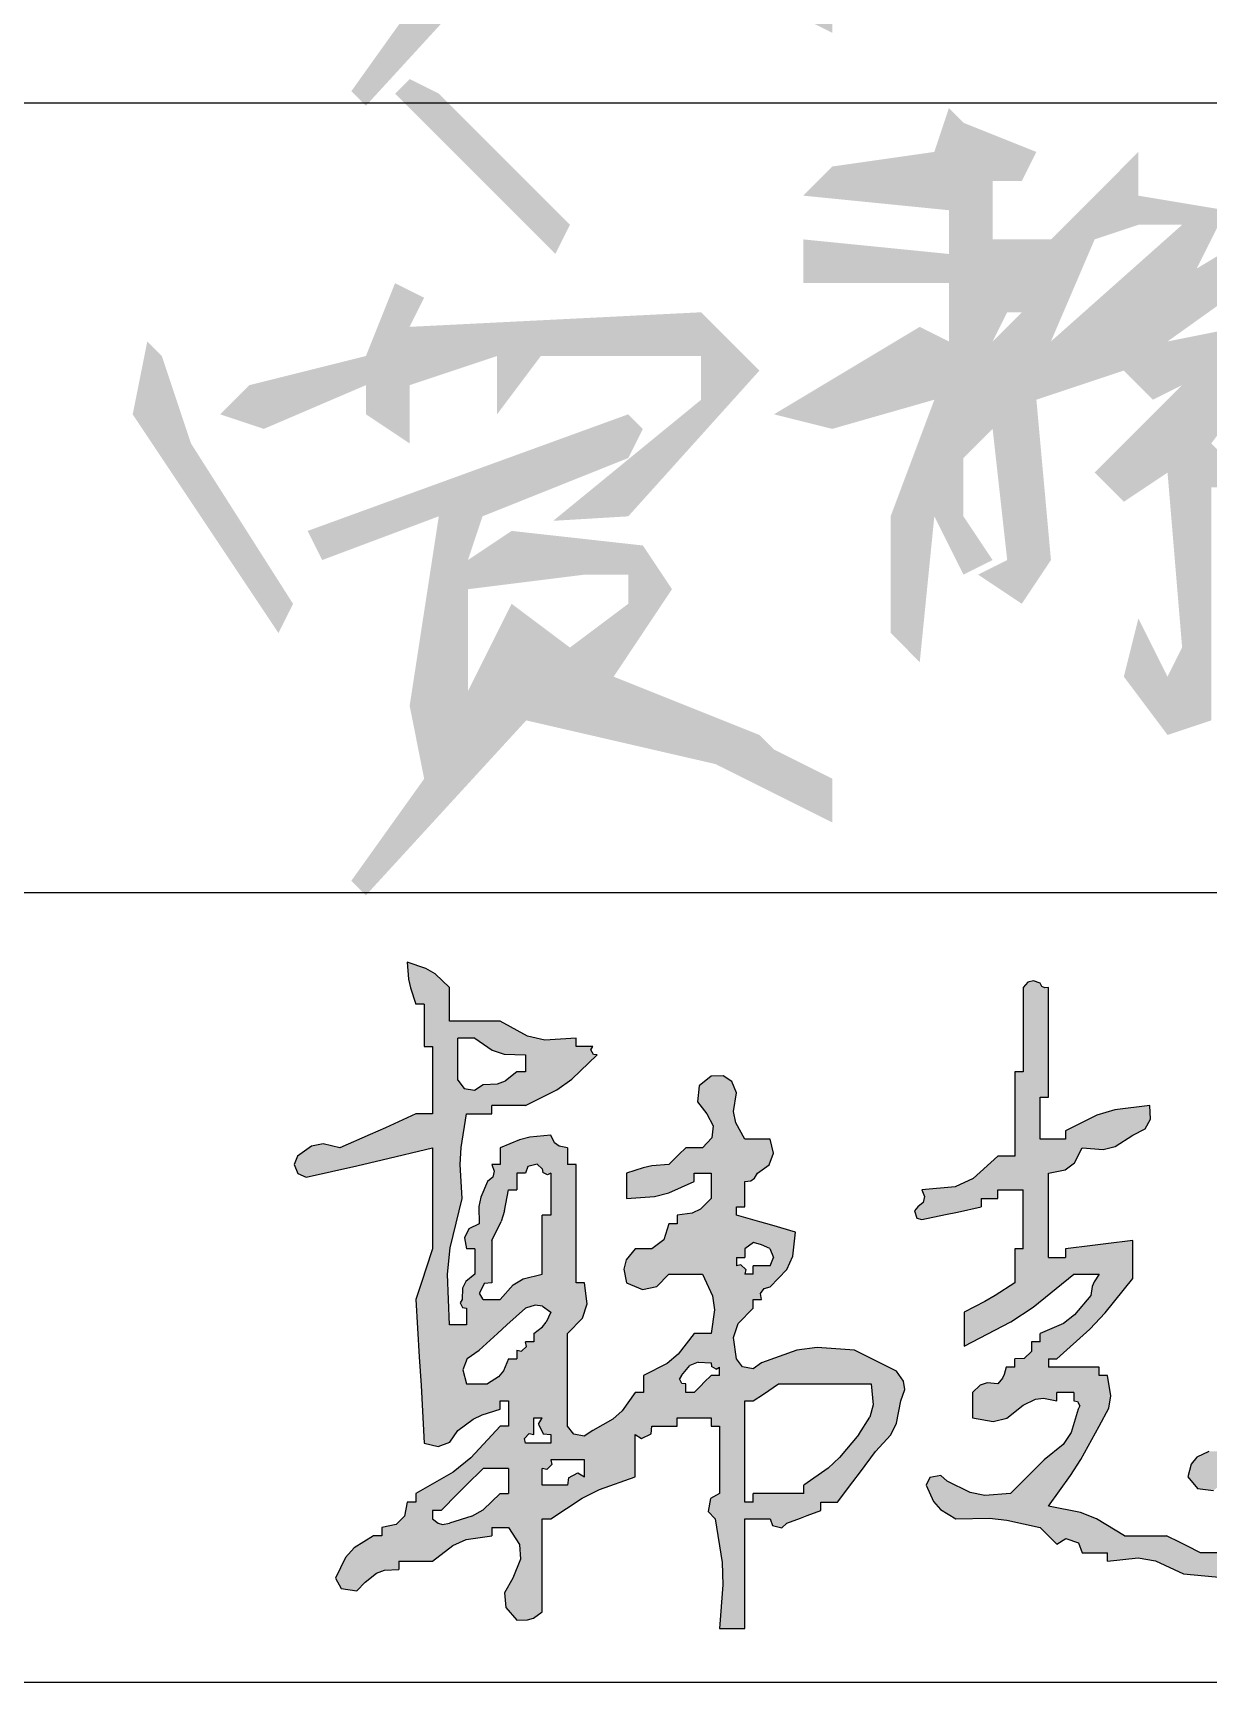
# Model space of a CAD drawing. Extents: x 4682119 to 9193858, y -786075 to -318274.
# Drawn here: x 4703808 to 4704775, y -345930 to -344573 of the extents above; entities that cross this region are included whole.
import ezdxf

# ---------------------------------------------------------------- set-up
doc = ezdxf.new("R2010")
doc.units = 0
doc.header["$LTSCALE"] = 1000
doc.header["$MEASUREMENT"] = 0
doc.layers.get('0').update_dxf_attribs({"linetype": 'CONTINUOUS'})

# ---------------------------------------------------------------- blocks, each defined once
blk = doc.blocks.new('韩超')
h = blk.add_hatch(color=256)
h.dxf.hatch_style = 1
h.paths.add_polyline_path([(0.787849, 0.514197), (0.777955, 0.527898), (0.77346, 0.562754), (0.78123, 0.586063), (0.805739, 0.61125), (0.805739, 0.625142), (0.819631, 0.625142), (0.818004, 0.635027), (0.823773, 0.643681), (0.833523, 0.64598), (0.860867, 0.674873), (0.870953, 0.696725), (0.875199, 0.736279), (0.836353, 0.74757), (0.816903, 0.753127), (0.777955, 0.764063), (0.777955, 0.777955), (0.791847, 0.777955), (0.791847, 0.819631), (0.801775, 0.820971), (0.80763, 0.824875), (0.812685, 0.833523), (0.832189, 0.847055), (0.839321, 0.866071), (0.833523, 0.889091), (0.791847, 0.889091), (0.776856, 0.916298), (0.7735, 0.934755), (0.777955, 0.965498), (0.770329, 0.984025), (0.756314, 0.993368), (0.736279, 0.993282), (0.716867, 0.977277), (0.713907, 0.950644), (0.729333, 0.930768), (0.740061, 0.911103), (0.737625, 0.891618), (0.722387, 0.875199), (0.694603, 0.875199), (0.683489, 0.864086), (0.677932, 0.858529), (0.666819, 0.847415), (0.638572, 0.845181), (0.624291, 0.842325), (0.597358, 0.833523), (0.597358, 0.791847), (0.643081, 0.794876), (0.666726, 0.800787), (0.708495, 0.819631), (0.708495, 0.833523), (0.736279, 0.833523), (0.736279, 0.791847), (0.718733, 0.774249), (0.705317, 0.767541), (0.680711, 0.764063), (0.680711, 0.750171), (0.666819, 0.750171), (0.658732, 0.72359), (0.639033, 0.708815), (0.61125, 0.708495), (0.596777, 0.690733), (0.592946, 0.675409), (0.597358, 0.652926), (0.623512, 0.642026), (0.64687, 0.646697), (0.666819, 0.666819), (0.722387, 0.666819), (0.738834, 0.631134), (0.742077, 0.608437), (0.736279, 0.569574), (0.708495, 0.569574), (0.682162, 0.535076), (0.663824, 0.519794), (0.625142, 0.500114), (0.625142, 0.47233), (0.61125, 0.47233), (0.589715, 0.441777), (0.574435, 0.428025), (0.54179, 0.409816), (0.527664, 0.400538), (0.510468, 0.403404), (0.500114, 0.416762), (0.500114, 0.569574), (0.524623, 0.594762), (0.532393, 0.618071), (0.527898, 0.652926), (0.514006, 0.652926), (0.514006, 0.847415), (0.500114, 0.847415), (0.500114, 0.875199), (0.486416, 0.877514), (0.478388, 0.883536), (0.47233, 0.896037), (0.438162, 0.892345), (0.420863, 0.888021), (0.388977, 0.875199), (0.388977, 0.847415), (0.375085, 0.847415), (0.379444, 0.836821), (0.376971, 0.826928), (0.368139, 0.819631), (0.356965, 0.793593), (0.353947, 0.778504), (0.354247, 0.750171), (0.337644, 0.741703), (0.330222, 0.726858), (0.333409, 0.708495), (0.347301, 0.708495), (0.347301, 0.666819), (0.332737, 0.655189), (0.327028, 0.643772), (0.326463, 0.625142), (0.32344, 0.619715), (0.327253, 0.612088), (0.333409, 0.61125), (0.333409, 0.583466), (0.305625, 0.583466), (0.302565, 0.667178), (0.306887, 0.710398), (0.326463, 0.791847), (0.3234, 0.8474), (0.32482, 0.875797), (0.333409, 0.930768), (0.375085, 0.930768), (0.375085, 0.94466), (0.430654, 0.94466), (0.482374, 0.970498), (0.50707, 0.987931), (0.548736, 1.028012), (0.542559, 1.028676), (0.538615, 1.036564), (0.54179, 1.041904), (0.514006, 1.041904), (0.514006, 1.055796), (0.462884, 1.052445), (0.433869, 1.058893), (0.388977, 1.08358), (0.305625, 1.08358), (0.305625, 1.139148), (0.281985, 1.161307), (0.266841, 1.170393), (0.236165, 1.180825), (0.238399, 1.152578), (0.241255, 1.138297), (0.250057, 1.111364), (0.263949, 1.111364), (0.263949, 1.041904), (0.277841, 1.041904), (0.277841, 0.930768), (0.250057, 0.930768), (0.200194, 0.90821), (0.175186, 0.897095), (0.125028, 0.875199), (0.097454, 0.881715), (0.078516, 0.877928), (0.055568, 0.861307), (0.050109, 0.847376), (0.0559, 0.8329), (0.06946, 0.826577), (0.152955, 0.845407), (0.194635, 0.855133), (0.277841, 0.875199), (0.277841, 0.708495), (0.266727, 0.675154), (0.261171, 0.658483), (0.250057, 0.625142), (0.255939, 0.530696), (0.258718, 0.483462), (0.263949, 0.388977), (0.286969, 0.38318), (0.305985, 0.390311), (0.319517, 0.409816), (0.344599, 0.428141), (0.359268, 0.435475), (0.388977, 0.444546), (0.388977, 0.458438), (0.40287, 0.458438), (0.40287, 0.416762), (0.388977, 0.416762), (0.340729, 0.364454), (0.31168, 0.341215), (0.250057, 0.305625), (0.250057, 0.291733), (0.236165, 0.291733), (0.231424, 0.268639), (0.217583, 0.254798), (0.194489, 0.250057), (0.194489, 0.236165), (0.180597, 0.236165), (0.148793, 0.216524), (0.134276, 0.200394), (0.118082, 0.166705), (0.127514, 0.14947), (0.152825, 0.145854), (0.166705, 0.159759), (0.185336, 0.17447), (0.198563, 0.17943), (0.222273, 0.180597), (0.222273, 0.194489), (0.277841, 0.194489), (0.311245, 0.220472), (0.333233, 0.229896), (0.375085, 0.236165), (0.375085, 0.250057), (0.40287, 0.250057), (0.420685, 0.221738), (0.422698, 0.197582), (0.409816, 0.166705), (0.396068, 0.142401), (0.398473, 0.118345), (0.416762, 0.097244), (0.43433, 0.097627), (0.444154, 0.100901), (0.458438, 0.111136), (0.458438, 0.263949), (0.47233, 0.263949), (0.524193, 0.298154), (0.552768, 0.312442), (0.61125, 0.333409), (0.61125, 0.40287), (0.621931, 0.39652), (0.637706, 0.404407), (0.639034, 0.416762), (0.680711, 0.416762), (0.680711, 0.430654), (0.736279, 0.430654), (0.736279, 0.416762), (0.750171, 0.416762), (0.750171, 0.305625), (0.735269, 0.297653), (0.731714, 0.276323), (0.743225, 0.263949), (0.754517, 0.192544), (0.755945, 0.155413), (0.750171, 0.083352), (0.791847, 0.083352), (0.791847, 0.263949), (0.833523, 0.263949), (0.837499, 0.253205), (0.852744, 0.249394), (0.861307, 0.257003), (0.883535, 0.265338), (0.894648, 0.269506), (0.916876, 0.277841), (0.916876, 0.291733), (0.94466, 0.291733), (0.969894, 0.324902), (0.982398, 0.341574), (1.007174, 0.375085), (1.032146, 0.402761), (1.041693, 0.421855), (1.04885, 0.458438), (1.055218, 0.477023), (1.053221, 0.491001), (1.041904, 0.50706), (0.972444, 0.54179), (0.910919, 0.546316), (0.877697, 0.541786), (0.819631, 0.520952), (0.805828, 0.5112)])
h.paths.add_polyline_path([(0.791847, 0.458438), (0.805739, 0.458438), (0.82241, 0.469551), (0.847415, 0.486222), (1.000228, 0.486222), (1.003038, 0.45197), (0.997988, 0.431769), (0.97939, 0.40287), (0.948039, 0.36501), (0.929334, 0.347744), (0.889091, 0.319517), (0.889091, 0.305625), (0.805739, 0.305625), (0.805739, 0.291733), (0.791847, 0.291733)], flags=16)
h.paths.add_polyline_path([(0.750171, 0.500114), (0.736279, 0.500114), (0.725165, 0.489), (0.719608, 0.483443), (0.708495, 0.47233), (0.694603, 0.47233), (0.694603, 0.486222), (0.688447, 0.48706), (0.684633, 0.494686), (0.687657, 0.500114), (0.701182, 0.516386), (0.715167, 0.52238), (0.736279, 0.520952), (0.736943, 0.514775), (0.744831, 0.510831), (0.750171, 0.514006)], flags=16)
h.paths.add_polyline_path([(0.791847, 0.666819), (0.793521, 0.674497), (0.785633, 0.682384), (0.777955, 0.680711), (0.777955, 0.694603), (0.791847, 0.694603), (0.792194, 0.70849), (0.806202, 0.718996), (0.819631, 0.715441), (0.833192, 0.709118), (0.838982, 0.694641), (0.833523, 0.680711), (0.805739, 0.680711), (0.805739, 0.666819)], flags=16)
h.paths.add_polyline_path([(0.527898, 0.361193), (0.527898, 0.333409), (0.517217, 0.339759), (0.501443, 0.331871), (0.500114, 0.319517), (0.458438, 0.319517), (0.458438, 0.347301), (0.466116, 0.345628), (0.474003, 0.353515), (0.47233, 0.361193)], flags=16)
h.paths.add_polyline_path([(0.47233, 0.40287), (0.47233, 0.388977), (0.430654, 0.388977), (0.42898, 0.396656), (0.436867, 0.404543), (0.444546, 0.40287), (0.444546, 0.430654), (0.458438, 0.430654), (0.452088, 0.419973), (0.459976, 0.404198)], flags=16)
h.paths.add_polyline_path([(0.47233, 0.604304), (0.464836, 0.588169), (0.458643, 0.580427), (0.444546, 0.569574), (0.444546, 0.555682), (0.430654, 0.555682), (0.432327, 0.548004), (0.42444, 0.540117), (0.416762, 0.54179), (0.416762, 0.527898), (0.40287, 0.527898), (0.39467, 0.507807), (0.386422, 0.49791), (0.368139, 0.486222), (0.333409, 0.486222), (0.327612, 0.509242), (0.334743, 0.528258), (0.354247, 0.54179), (0.384775, 0.569612), (0.400056, 0.583504), (0.430654, 0.61125), (0.446814, 0.616197), (0.458647, 0.614224)], flags=16)
h.paths.add_polyline_path([(0.458438, 0.666819), (0.426908, 0.659351), (0.410404, 0.649448), (0.388977, 0.625142), (0.361193, 0.625142), (0.354844, 0.635823), (0.362731, 0.651598), (0.375085, 0.652926), (0.375085, 0.722387), (0.390598, 0.753922), (0.396359, 0.771203), (0.40287, 0.805739), (0.416762, 0.805739), (0.416762, 0.833523), (0.430654, 0.833523), (0.434629, 0.844267), (0.449874, 0.848078), (0.458438, 0.840469), (0.459102, 0.834292), (0.466989, 0.830348), (0.47233, 0.833523), (0.47233, 0.764063), (0.458438, 0.764063)], flags=16)
h.paths.add_polyline_path([(0.40287, 0.347301), (0.40287, 0.305625), (0.388977, 0.305625), (0.360889, 0.27915), (0.342496, 0.268422), (0.305625, 0.257003), (0.294367, 0.254885), (0.286778, 0.256782), (0.277841, 0.263949), (0.277841, 0.277841), (0.291733, 0.277841), (0.319459, 0.305683), (0.333352, 0.319575), (0.361193, 0.347301)], flags=16)
h.paths.add_polyline_path([(0.430654, 1.000228), (0.416762, 1.000228), (0.39813, 0.985517), (0.384903, 0.980557), (0.361193, 0.97939), (0.347067, 0.970112), (0.329871, 0.972978), (0.319517, 0.986336), (0.319517, 1.055796), (0.347301, 1.055796), (0.376072, 1.035613), (0.395527, 1.029128), (0.430654, 1.028012)], flags=16)
h = blk.add_hatch(color=256)
h.dxf.hatch_style = 1
h.paths.add_polyline_path([(1.542018, 0.208381), (1.519791, 0.219494), (1.508677, 0.225051), (1.48645, 0.236165), (1.416989, 0.236165), (1.371255, 0.264232), (1.344642, 0.274582), (1.291961, 0.284787), (1.328443, 0.335457), (1.345237, 0.362046), (1.375313, 0.416762), (1.391241, 0.446575), (1.394603, 0.466747), (1.389205, 0.500114), (1.375313, 0.500114), (1.375313, 0.514006), (1.291961, 0.514006), (1.291961, 0.527898), (1.305853, 0.527898), (1.359796, 0.576664), (1.385101, 0.603375), (1.430881, 0.659873), (1.430881, 0.722387), (1.386427, 0.71683), (1.3642, 0.714052), (1.319745, 0.708495), (1.319745, 0.694603), (1.291961, 0.694603), (1.291961, 0.833523), (1.31926, 0.838693), (1.334923, 0.85044), (1.347529, 0.875199), (1.381781, 0.872389), (1.401982, 0.877439), (1.430881, 0.896037), (1.450883, 0.906123), (1.460131, 0.922307), (1.458666, 0.94466), (1.401114, 0.937345), (1.371819, 0.928557), (1.319745, 0.902983), (1.319745, 0.889091), (1.278069, 0.889091), (1.278069, 0.958552), (1.291961, 0.958552), (1.291961, 1.139148), (1.285806, 1.138304), (1.281086, 1.140664), (1.278069, 1.146094), (1.267308, 1.150023), (1.257931, 1.147679), (1.250285, 1.139148), (1.250285, 1.000228), (1.236393, 1.000228), (1.236393, 0.861307), (1.208609, 0.861307), (1.168183, 0.824416), (1.138053, 0.811024), (1.08358, 0.805739), (1.087939, 0.795145), (1.085465, 0.785252), (1.076634, 0.777955), (1.071121, 0.771113), (1.075065, 0.759282), (1.08358, 0.757117), (1.122533, 0.76519), (1.141984, 0.769358), (1.180825, 0.777955), (1.180825, 0.791847), (1.208609, 0.791847), (1.208609, 0.805739), (1.250285, 0.805739), (1.250285, 0.708495), (1.236393, 0.708495), (1.236393, 0.652926), (1.203973, 0.631977), (1.187234, 0.622213), (1.15304, 0.604304), (1.15304, 0.548736), (1.229739, 0.588318), (1.266619, 0.612432), (1.333637, 0.666819), (1.375313, 0.666819), (1.366995, 0.654381), (1.363975, 0.646831), (1.361421, 0.632088), (1.335054, 0.599814), (1.316435, 0.58585), (1.278069, 0.569574), (1.278069, 0.555682), (1.264177, 0.555682), (1.26415, 0.539965), (1.25211, 0.527924), (1.236393, 0.527898), (1.236393, 0.514006), (1.222501, 0.514006), (1.219217, 0.502022), (1.216226, 0.496039), (1.208609, 0.486222), (1.191149, 0.488205), (1.17971, 0.484393), (1.166932, 0.47233), (1.166932, 0.430654), (1.200708, 0.424307), (1.223469, 0.429997), (1.250285, 0.451492), (1.27048, 0.461183), (1.283894, 0.46286), (1.305853, 0.458438), (1.305853, 0.47233), (1.333637, 0.47233), (1.333637, 0.458438), (1.339793, 0.4576), (1.343606, 0.449973), (1.340583, 0.444546), (1.32937, 0.406076), (1.316213, 0.38634), (1.285015, 0.361193), (1.229447, 0.305625), (1.187056, 0.302553), (1.163204, 0.307323), (1.125256, 0.326463), (1.114566, 0.33576), (1.096818, 0.332211), (1.090526, 0.319517), (1.102438, 0.292491), (1.113943, 0.279343), (1.139148, 0.263949), (1.194983, 0.265062), (1.223561, 0.262204), (1.278069, 0.250057), (1.289183, 0.238943), (1.294739, 0.233386), (1.305853, 0.222273), (1.320568, 0.231877), (1.341519, 0.224893), (1.347529, 0.208381), (1.389205, 0.208381), (1.389205, 0.194489), (1.439628, 0.1998), (1.468259, 0.195028), (1.514234, 0.173651), (1.635959, 0.161998), (1.69773, 0.160594), (1.819859, 0.166705), (1.833779, 0.185933), (1.852296, 0.192877), (1.875427, 0.187543), (1.930995, 0.198656), (1.958779, 0.204213), (2.014348, 0.215327), (2.025534, 0.209917), (2.039748, 0.217024), (2.042132, 0.229219), (2.049428, 0.23805), (2.059322, 0.240524), (2.069916, 0.236165), (2.069916, 0.250057), (2.083808, 0.250057), (2.098401, 0.26772), (2.118188, 0.272666), (2.139376, 0.263949), (2.133917, 0.27788), (2.139708, 0.292356), (2.153268, 0.298679), (2.133073, 0.308371), (2.119659, 0.310047), (2.0977, 0.305625), (2.086586, 0.294512), (2.08103, 0.288955), (2.069916, 0.277841), (2.042132, 0.277841), (2.042132, 0.263949), (1.946785, 0.245868), (1.899372, 0.234712), (1.805967, 0.208381)])
h = blk.add_hatch(color=256)
h.dxf.hatch_style = 1
h.paths.add_polyline_path([(1.831635, 0.573795), (1.812227, 0.549535), (1.792075, 0.500114), (1.762292, 0.496094), (1.744726, 0.484384), (1.729561, 0.458438), (1.700075, 0.463546), (1.684975, 0.469586), (1.6601, 0.486222), (1.637668, 0.49978), (1.627728, 0.515685), (1.62537, 0.54179), (1.603143, 0.54179), (1.592029, 0.54179), (1.569802, 0.54179), (1.586675, 0.509854), (1.593737, 0.492906), (1.604532, 0.458438), (1.621804, 0.436498), (1.61886, 0.407063), (1.597586, 0.388977), (1.597586, 0.375085), (1.55591, 0.375085), (1.536306, 0.36578), (1.526798, 0.35437), (1.52118, 0.333409), (1.537185, 0.313997), (1.563818, 0.311038), (1.583694, 0.326463), (1.614401, 0.331156), (1.630976, 0.339443), (1.653154, 0.361193), (1.667046, 0.361193), (1.708723, 0.361193), (1.720352, 0.375758), (1.731769, 0.381467), (1.750399, 0.382031), (1.77782, 0.376762), (1.791938, 0.37535), (1.819859, 0.375085), (1.821199, 0.385013), (1.825102, 0.390868), (1.833751, 0.395924), (1.815429, 0.411271), (1.805589, 0.418299), (1.785129, 0.430654), (1.829593, 0.491137), (1.853312, 0.520437), (1.903211, 0.57652), (1.923495, 0.606919), (1.927312, 0.631729), (1.917103, 0.666819), (1.904326, 0.678881), (1.892887, 0.682694), (1.875427, 0.680711), (1.875427, 0.650148), (1.875427, 0.634867), (1.875427, 0.604304)])
for p, q in [((0.266841, 1.170393), (0.236165, 1.180825)), ((0.236165, 1.180825), (0.238399, 1.152578)), ((0.281985, 1.161307), (0.266841, 1.170393)), ((0.238399, 1.152578), (0.241255, 1.138297)), ((0.305625, 1.139148), (0.281985, 1.161307)), ((1.257931, 1.147679), (1.250285, 1.139148)), ((1.267308, 1.150023), (1.257931, 1.147679)), ((1.278069, 1.146094), (1.267308, 1.150023)), ((1.281086, 1.140664), (1.278069, 1.146094)), ((1.285806, 1.138304), (1.281086, 1.140664)), ((0.241255, 1.138297), (0.250057, 1.111364)), ((0.305625, 1.08358), (0.305625, 1.139148)), ((1.250285, 1.139148), (1.250285, 1.000228)), ((1.291961, 1.139148), (1.285806, 1.138304)), ((1.291961, 0.958552), (1.291961, 1.139148)), ((0.263949, 1.111364), (0.250057, 1.111364)), ((0.263949, 1.111364), (0.263949, 1.041904)), ((0.388977, 1.08358), (0.305625, 1.08358)), ((0.433869, 1.058893), (0.388977, 1.08358)), ((0.263949, 1.041904), (0.277841, 1.041904)), ((0.277841, 1.041904), (0.277841, 0.930768)), ((0.319517, 0.986336), (0.319517, 1.055796)), ((0.347301, 1.055796), (0.319517, 1.055796)), ((0.347301, 1.055796), (0.376072, 1.035613)), ((0.376072, 1.035613), (0.395527, 1.029128)), ((0.462884, 1.052445), (0.433869, 1.058893)), ((0.514006, 1.055796), (0.462884, 1.052445)), ((0.514006, 1.041904), (0.514006, 1.055796)), ((0.54179, 1.041904), (0.514006, 1.041904)), ((0.538615, 1.036564), (0.54179, 1.041904)), ((0.542559, 1.028676), (0.538615, 1.036564)), ((0.395527, 1.029128), (0.430654, 1.028012)), ((0.430654, 1.028012), (0.430654, 1.000228)), ((0.50707, 0.987931), (0.548736, 1.028012)), ((0.548736, 1.028012), (0.542559, 1.028676)), ((0.319517, 0.986336), (0.329871, 0.972978)), ((0.347067, 0.970112), (0.361193, 0.97939)), ((0.361193, 0.97939), (0.384903, 0.980557)), ((0.384903, 0.980557), (0.39813, 0.985517)), ((0.416762, 1.000228), (0.39813, 0.985517)), ((0.430654, 1.000228), (0.416762, 1.000228)), ((0.482374, 0.970498), (0.50707, 0.987931)), ((0.736279, 0.993282), (0.716867, 0.977277)), ((0.756314, 0.993368), (0.736279, 0.993282)), ((0.770329, 0.984025), (0.756314, 0.993368)), ((0.777955, 0.965498), (0.770329, 0.984025)), ((1.236393, 1.000228), (1.236393, 0.861307)), ((1.250285, 1.000228), (1.236393, 1.000228)), ((0.329871, 0.972978), (0.347067, 0.970112)), ((0.430654, 0.94466), (0.482374, 0.970498)), ((0.716867, 0.977277), (0.713907, 0.950644)), ((0.713907, 0.950644), (0.729333, 0.930768)), ((0.7735, 0.934755), (0.777955, 0.965498)), ((1.278069, 0.958552), (1.291961, 0.958552)), ((1.278069, 0.889091), (1.278069, 0.958552)), ((0.250057, 0.930768), (0.200194, 0.90821)), ((0.277841, 0.930768), (0.250057, 0.930768)), ((0.32482, 0.875797), (0.333409, 0.930768)), ((0.333409, 0.930768), (0.375085, 0.930768)), ((0.375085, 0.930768), (0.375085, 0.94466)), ((0.430654, 0.94466), (0.375085, 0.94466)), ((0.729333, 0.930768), (0.740061, 0.911103)), ((0.776856, 0.916298), (0.7735, 0.934755)), ((1.371819, 0.928557), (1.319745, 0.902983)), ((1.401114, 0.937345), (1.371819, 0.928557)), ((1.458666, 0.94466), (1.401114, 0.937345)), ((1.460131, 0.922307), (1.458666, 0.94466)), ((0.175186, 0.897095), (0.125028, 0.875199)), ((0.200194, 0.90821), (0.175186, 0.897095)), ((0.47233, 0.896037), (0.438162, 0.892345)), ((0.478388, 0.883536), (0.47233, 0.896037)), ((0.740061, 0.911103), (0.737625, 0.891618)), ((0.791847, 0.889091), (0.776856, 0.916298)), ((1.319745, 0.902983), (1.319745, 0.889091)), ((1.401982, 0.877439), (1.430881, 0.896037)), ((1.430881, 0.896037), (1.450883, 0.906123)), ((1.450883, 0.906123), (1.460131, 0.922307)), ((0.078516, 0.877928), (0.055568, 0.861307)), ((0.097454, 0.881715), (0.078516, 0.877928)), ((0.125028, 0.875199), (0.097454, 0.881715)), ((0.194635, 0.855133), (0.277841, 0.875199)), ((0.277841, 0.875199), (0.277841, 0.708495)), ((0.3234, 0.8474), (0.32482, 0.875797)), ((0.420863, 0.888021), (0.388977, 0.875199)), ((0.388977, 0.875199), (0.388977, 0.847415)), ((0.438162, 0.892345), (0.420863, 0.888021)), ((0.486416, 0.877514), (0.478388, 0.883536)), ((0.500114, 0.875199), (0.486416, 0.877514)), ((0.500114, 0.875199), (0.500114, 0.847415)), ((0.694603, 0.875199), (0.683489, 0.864086)), ((0.722387, 0.875199), (0.694603, 0.875199)), ((0.737625, 0.891618), (0.722387, 0.875199)), ((0.833523, 0.889091), (0.791847, 0.889091)), ((0.839321, 0.866071), (0.833523, 0.889091)), ((1.319745, 0.889091), (1.278069, 0.889091)), ((1.334923, 0.85044), (1.347529, 0.875199)), ((1.347529, 0.875199), (1.381781, 0.872389)), ((1.381781, 0.872389), (1.401982, 0.877439)), ((0.055568, 0.861307), (0.050109, 0.847376)), ((0.050109, 0.847376), (0.0559, 0.8329)), ((0.06946, 0.826577), (0.152955, 0.845407)), ((0.152955, 0.845407), (0.194635, 0.855133)), ((0.326463, 0.791847), (0.3234, 0.8474)), ((0.388977, 0.847415), (0.375085, 0.847415)), ((0.375085, 0.847415), (0.379444, 0.836821)), ((0.434629, 0.844267), (0.430654, 0.833523)), ((0.449874, 0.848078), (0.434629, 0.844267)), ((0.458438, 0.840469), (0.449874, 0.848078)), ((0.514006, 0.847415), (0.500114, 0.847415)), ((0.514006, 0.652926), (0.514006, 0.847415)), ((0.624291, 0.842325), (0.597358, 0.833523)), ((0.638572, 0.845181), (0.624291, 0.842325)), ((0.666819, 0.847415), (0.638572, 0.845181)), ((0.677932, 0.858529), (0.666819, 0.847415)), ((0.683489, 0.864086), (0.677932, 0.858529)), ((0.812685, 0.833523), (0.832189, 0.847055)), ((0.832189, 0.847055), (0.839321, 0.866071)), ((1.208609, 0.861307), (1.168183, 0.824416)), ((1.236393, 0.861307), (1.208609, 0.861307)), ((1.31926, 0.838693), (1.334923, 0.85044)), ((0.0559, 0.8329), (0.06946, 0.826577)), ((0.368139, 0.819631), (0.356965, 0.793593)), ((0.376971, 0.826928), (0.368139, 0.819631)), ((0.379444, 0.836821), (0.376971, 0.826928)), ((0.416762, 0.833523), (0.416762, 0.805739)), ((0.430654, 0.833523), (0.416762, 0.833523)), ((0.458438, 0.840469), (0.459102, 0.834292)), ((0.466989, 0.830348), (0.459102, 0.834292)), ((0.47233, 0.833523), (0.466989, 0.830348)), ((0.47233, 0.833523), (0.47233, 0.764063)), ((0.597358, 0.833523), (0.597358, 0.791847)), ((0.666726, 0.800787), (0.708495, 0.819631)), ((0.708495, 0.833523), (0.736279, 0.833523)), ((0.708495, 0.819631), (0.708495, 0.833523)), ((0.736279, 0.833523), (0.736279, 0.791847)), ((0.791847, 0.819631), (0.801775, 0.820971)), ((0.791847, 0.777955), (0.791847, 0.819631)), ((0.801775, 0.820971), (0.80763, 0.824875)), ((0.80763, 0.824875), (0.812685, 0.833523)), ((1.168183, 0.824416), (1.138053, 0.811024)), ((1.291961, 0.833523), (1.31926, 0.838693)), ((1.291961, 0.694603), (1.291961, 0.833523)), ((0.306887, 0.710398), (0.326463, 0.791847)), ((0.356965, 0.793593), (0.353947, 0.778504)), ((0.396359, 0.771203), (0.40287, 0.805739)), ((0.40287, 0.805739), (0.416762, 0.805739)), ((0.597358, 0.791847), (0.643081, 0.794876)), ((0.643081, 0.794876), (0.666726, 0.800787)), ((0.736279, 0.791847), (0.718733, 0.774249)), ((1.138053, 0.811024), (1.08358, 0.805739)), ((1.08358, 0.805739), (1.087939, 0.795145)), ((1.087939, 0.795145), (1.085465, 0.785252)), ((1.180825, 0.791847), (1.208609, 0.791847)), ((1.180825, 0.791847), (1.180825, 0.777955)), ((1.208609, 0.791847), (1.208609, 0.805739)), ((1.208609, 0.805739), (1.250285, 0.805739)), ((1.250285, 0.708495), (1.250285, 0.805739)), ((0.353947, 0.778504), (0.354247, 0.750171)), ((0.396359, 0.771203), (0.390598, 0.753922)), ((0.47233, 0.764063), (0.458438, 0.764063)), ((0.458438, 0.666819), (0.458438, 0.764063)), ((0.705317, 0.767541), (0.680711, 0.764063)), ((0.680711, 0.764063), (0.680711, 0.750171)), ((0.718733, 0.774249), (0.705317, 0.767541)), ((0.777955, 0.777955), (0.791847, 0.777955)), ((0.777955, 0.764063), (0.777955, 0.777955)), ((0.816903, 0.753127), (0.777955, 0.764063)), ((1.076634, 0.777955), (1.071121, 0.771113)), ((1.071121, 0.771113), (1.075065, 0.759282)), ((1.085465, 0.785252), (1.076634, 0.777955)), ((1.08358, 0.757117), (1.122533, 0.76519)), ((1.122533, 0.76519), (1.141984, 0.769358)), ((1.141984, 0.769358), (1.180825, 0.777955)), ((0.337644, 0.741703), (0.330222, 0.726858)), ((0.354247, 0.750171), (0.337644, 0.741703)), ((0.375085, 0.722387), (0.390598, 0.753922)), ((0.666819, 0.750171), (0.658732, 0.72359)), ((0.680711, 0.750171), (0.666819, 0.750171)), ((0.836353, 0.74757), (0.816903, 0.753127)), ((0.875199, 0.736279), (0.836353, 0.74757)), ((0.870953, 0.696725), (0.875199, 0.736279)), ((1.075065, 0.759282), (1.08358, 0.757117)), ((0.277841, 0.708495), (0.266727, 0.675154)), ((0.302565, 0.667178), (0.306887, 0.710398)), ((0.330222, 0.726858), (0.333409, 0.708495)), ((0.347301, 0.708495), (0.333409, 0.708495)), ((0.347301, 0.708495), (0.347301, 0.666819)), ((0.375085, 0.722387), (0.375085, 0.652926)), ((0.61125, 0.708495), (0.596777, 0.690733)), ((0.639033, 0.708815), (0.61125, 0.708495)), ((0.658732, 0.72359), (0.639033, 0.708815)), ((0.792194, 0.70849), (0.791847, 0.694603)), ((0.806202, 0.718996), (0.792194, 0.70849)), ((0.819631, 0.715441), (0.806202, 0.718996)), ((0.833192, 0.709118), (0.819631, 0.715441)), ((0.833192, 0.709118), (0.838982, 0.694641)), ((1.236393, 0.708495), (1.236393, 0.652926)), ((1.250285, 0.708495), (1.236393, 0.708495)), ((1.3642, 0.714052), (1.319745, 0.708495)), ((1.319745, 0.708495), (1.319745, 0.694603)), ((1.386427, 0.71683), (1.3642, 0.714052)), ((1.430881, 0.722387), (1.386427, 0.71683)), ((1.430881, 0.659873), (1.430881, 0.722387)), ((0.596777, 0.690733), (0.592946, 0.675409)), ((0.777955, 0.694603), (0.777955, 0.680711)), ((0.777955, 0.694603), (0.791847, 0.694603)), ((0.785633, 0.682384), (0.777955, 0.680711)), ((0.785633, 0.682384), (0.793521, 0.674497)), ((0.833523, 0.680711), (0.805739, 0.680711)), ((0.805739, 0.666819), (0.805739, 0.680711)), ((0.833523, 0.680711), (0.838982, 0.694641)), ((0.860867, 0.674873), (0.870953, 0.696725)), ((1.291961, 0.694603), (1.319745, 0.694603)), ((0.261171, 0.658483), (0.250057, 0.625142)), ((0.266727, 0.675154), (0.261171, 0.658483)), ((0.305625, 0.583466), (0.302565, 0.667178)), ((0.332737, 0.655189), (0.327028, 0.643772)), ((0.347301, 0.666819), (0.332737, 0.655189)), ((0.375085, 0.652926), (0.362731, 0.651598)), ((0.410404, 0.649448), (0.426908, 0.659351)), ((0.426908, 0.659351), (0.458438, 0.666819)), ((0.527898, 0.652926), (0.514006, 0.652926)), ((0.532393, 0.618071), (0.527898, 0.652926)), ((0.592946, 0.675409), (0.597358, 0.652926)), ((0.597358, 0.652926), (0.623512, 0.642026)), ((0.64687, 0.646697), (0.666819, 0.666819)), ((0.666819, 0.666819), (0.722387, 0.666819)), ((0.722387, 0.666819), (0.738834, 0.631134)), ((0.793521, 0.674497), (0.791847, 0.666819)), ((0.805739, 0.666819), (0.791847, 0.666819)), ((0.833523, 0.64598), (0.860867, 0.674873)), ((1.236393, 0.652926), (1.203973, 0.631977)), ((1.266619, 0.612432), (1.333637, 0.666819)), ((1.333637, 0.666819), (1.375313, 0.666819)), ((1.366995, 0.654381), (1.363975, 0.646831)), ((1.375313, 0.666819), (1.366995, 0.654381)), ((1.385101, 0.603375), (1.430881, 0.659873)), ((0.250057, 0.625142), (0.255939, 0.530696)), ((0.326463, 0.625142), (0.32344, 0.619715)), ((0.327028, 0.643772), (0.326463, 0.625142)), ((0.362731, 0.651598), (0.354844, 0.635823)), ((0.361193, 0.625142), (0.354844, 0.635823)), ((0.361193, 0.625142), (0.388977, 0.625142)), ((0.410404, 0.649448), (0.388977, 0.625142)), ((0.623512, 0.642026), (0.64687, 0.646697)), ((0.738834, 0.631134), (0.742077, 0.608437)), ((0.805739, 0.61125), (0.805739, 0.625142)), ((0.805739, 0.625142), (0.819631, 0.625142)), ((0.818004, 0.635027), (0.823773, 0.643681)), ((0.819631, 0.625142), (0.818004, 0.635027)), ((0.823773, 0.643681), (0.833523, 0.64598)), ((1.203973, 0.631977), (1.187234, 0.622213)), ((1.361421, 0.632088), (1.335054, 0.599814)), ((1.363975, 0.646831), (1.361421, 0.632088)), ((0.32344, 0.619715), (0.327253, 0.612088)), ((0.327253, 0.612088), (0.333409, 0.61125)), ((0.333409, 0.61125), (0.333409, 0.583466)), ((0.430654, 0.61125), (0.400056, 0.583504)), ((0.446814, 0.616197), (0.430654, 0.61125)), ((0.458647, 0.614224), (0.446814, 0.616197)), ((0.458647, 0.614224), (0.47233, 0.604304)), ((0.47233, 0.604304), (0.464836, 0.588169)), ((0.524623, 0.594762), (0.532393, 0.618071)), ((0.742077, 0.608437), (0.736279, 0.569574)), ((0.78123, 0.586063), (0.805739, 0.61125)), ((1.187234, 0.622213), (1.15304, 0.604304)), ((1.15304, 0.604304), (1.15304, 0.548736)), ((1.229739, 0.588318), (1.266619, 0.612432)), ((1.335054, 0.599814), (1.316435, 0.58585)), ((1.359796, 0.576664), (1.385101, 0.603375)), ((0.333409, 0.583466), (0.305625, 0.583466)), ((0.384775, 0.569612), (0.400056, 0.583504)), ((0.444546, 0.569574), (0.458643, 0.580427)), ((0.458643, 0.580427), (0.464836, 0.588169)), ((0.500114, 0.569574), (0.524623, 0.594762)), ((0.77346, 0.562754), (0.78123, 0.586063)), ((1.15304, 0.548736), (1.229739, 0.588318)), ((1.316435, 0.58585), (1.278069, 0.569574)), ((1.305853, 0.527898), (1.359796, 0.576664)), ((0.384775, 0.569612), (0.354247, 0.54179)), ((0.432327, 0.548004), (0.42444, 0.540117)), ((0.432327, 0.548004), (0.430654, 0.555682)), ((0.444546, 0.555682), (0.430654, 0.555682)), ((0.444546, 0.569574), (0.444546, 0.555682)), ((0.500114, 0.416762), (0.500114, 0.569574)), ((0.708495, 0.569574), (0.682162, 0.535076)), ((0.736279, 0.569574), (0.708495, 0.569574)), ((0.777955, 0.527898), (0.77346, 0.562754)), ((0.910919, 0.546316), (0.877697, 0.541786)), ((0.972444, 0.54179), (0.910919, 0.546316)), ((1.264177, 0.555682), (1.26415, 0.539965)), ((1.278069, 0.555682), (1.264177, 0.555682)), ((1.278069, 0.555682), (1.278069, 0.569574)), ((0.255939, 0.530696), (0.258718, 0.483462)), ((0.334743, 0.528258), (0.327612, 0.509242)), ((0.334743, 0.528258), (0.354247, 0.54179)), ((0.40287, 0.527898), (0.39467, 0.507807)), ((0.40287, 0.527898), (0.416762, 0.527898)), ((0.416762, 0.54179), (0.416762, 0.527898)), ((0.416762, 0.54179), (0.42444, 0.540117)), ((0.663824, 0.519794), (0.625142, 0.500114)), ((0.682162, 0.535076), (0.663824, 0.519794)), ((0.687657, 0.500114), (0.701182, 0.516386)), ((0.715167, 0.52238), (0.701182, 0.516386)), ((0.715167, 0.52238), (0.736279, 0.520952)), ((0.736279, 0.520952), (0.736943, 0.514775)), ((0.787849, 0.514197), (0.777955, 0.527898)), ((0.819631, 0.520952), (0.805828, 0.5112)), ((0.877697, 0.541786), (0.819631, 0.520952)), ((1.041904, 0.50706), (0.972444, 0.54179)), ((1.25211, 0.527924), (1.236393, 0.527898)), ((1.236393, 0.514006), (1.236393, 0.527898)), ((1.26415, 0.539965), (1.25211, 0.527924)), ((1.291961, 0.527898), (1.291961, 0.514006)), ((1.291961, 0.527898), (1.305853, 0.527898)), ((0.327612, 0.509242), (0.333409, 0.486222)), ((0.386422, 0.49791), (0.368139, 0.486222)), ((0.39467, 0.507807), (0.386422, 0.49791)), ((0.625142, 0.500114), (0.625142, 0.47233)), ((0.687657, 0.500114), (0.684633, 0.494686)), ((0.688447, 0.48706), (0.684633, 0.494686)), ((0.725165, 0.489), (0.719608, 0.483443)), ((0.725165, 0.489), (0.736279, 0.500114)), ((0.750171, 0.500114), (0.736279, 0.500114)), ((0.744831, 0.510831), (0.736943, 0.514775)), ((0.744831, 0.510831), (0.750171, 0.514006)), ((0.750171, 0.500114), (0.750171, 0.514006)), ((0.805828, 0.5112), (0.787849, 0.514197)), ((1.053221, 0.491001), (1.041904, 0.50706)), ((1.055218, 0.477023), (1.053221, 0.491001)), ((1.216226, 0.496039), (1.208609, 0.486222)), ((1.219217, 0.502022), (1.216226, 0.496039)), ((1.222501, 0.514006), (1.219217, 0.502022)), ((1.236393, 0.514006), (1.222501, 0.514006)), ((1.375313, 0.514006), (1.291961, 0.514006)), ((1.375313, 0.500114), (1.375313, 0.514006)), ((1.389205, 0.500114), (1.375313, 0.500114)), ((1.394603, 0.466747), (1.389205, 0.500114)), ((0.258718, 0.483462), (0.263949, 0.388977)), ((0.333409, 0.486222), (0.368139, 0.486222)), ((0.61125, 0.47233), (0.589715, 0.441777)), ((0.625142, 0.47233), (0.61125, 0.47233)), ((0.694603, 0.486222), (0.688447, 0.48706)), ((0.694603, 0.47233), (0.694603, 0.486222)), ((0.708495, 0.47233), (0.694603, 0.47233)), ((0.719608, 0.483443), (0.708495, 0.47233)), ((0.805739, 0.458438), (0.82241, 0.469551)), ((0.82241, 0.469551), (0.847415, 0.486222)), ((0.847415, 0.486222), (1.000228, 0.486222)), ((1.000228, 0.486222), (1.003038, 0.45197)), ((1.04885, 0.458438), (1.055218, 0.477023)), ((1.17971, 0.484393), (1.166932, 0.47233)), ((1.166932, 0.47233), (1.166932, 0.430654)), ((1.191149, 0.488205), (1.17971, 0.484393)), ((1.208609, 0.486222), (1.191149, 0.488205)), ((1.27048, 0.461183), (1.283894, 0.46286)), ((1.283894, 0.46286), (1.305853, 0.458438)), ((1.333637, 0.47233), (1.305853, 0.47233)), ((1.305853, 0.458438), (1.305853, 0.47233)), ((1.333637, 0.47233), (1.333637, 0.458438)), ((1.391241, 0.446575), (1.394603, 0.466747)), ((0.344599, 0.428141), (0.359268, 0.435475)), ((0.359268, 0.435475), (0.388977, 0.444546)), ((0.388977, 0.458438), (0.40287, 0.458438)), ((0.388977, 0.444546), (0.388977, 0.458438)), ((0.40287, 0.458438), (0.40287, 0.416762)), ((0.589715, 0.441777), (0.574435, 0.428025)), ((0.791847, 0.458438), (0.805739, 0.458438)), ((0.791847, 0.291733), (0.791847, 0.458438)), ((1.003038, 0.45197), (0.997988, 0.431769)), ((1.041693, 0.421855), (1.04885, 0.458438)), ((1.223469, 0.429997), (1.250285, 0.451492)), ((1.250285, 0.451492), (1.27048, 0.461183)), ((1.340583, 0.444546), (1.32937, 0.406076)), ((1.333637, 0.458438), (1.339793, 0.4576)), ((1.339793, 0.4576), (1.343606, 0.449973)), ((1.343606, 0.449973), (1.340583, 0.444546)), ((1.375313, 0.416762), (1.391241, 0.446575)), ((0.305985, 0.390311), (0.319517, 0.409816)), ((0.319517, 0.409816), (0.344599, 0.428141)), ((0.388977, 0.416762), (0.340729, 0.364454)), ((0.40287, 0.416762), (0.388977, 0.416762)), ((0.444546, 0.430654), (0.458438, 0.430654)), ((0.444546, 0.40287), (0.444546, 0.430654)), ((0.452088, 0.419973), (0.458438, 0.430654)), ((0.452088, 0.419973), (0.459976, 0.404198)), ((0.510468, 0.403404), (0.500114, 0.416762)), ((0.54179, 0.409816), (0.527664, 0.400538)), ((0.574435, 0.428025), (0.54179, 0.409816)), ((0.637706, 0.404407), (0.639034, 0.416762)), ((0.639034, 0.416762), (0.680711, 0.416762)), ((0.680711, 0.430654), (0.736279, 0.430654)), ((0.680711, 0.416762), (0.680711, 0.430654)), ((0.736279, 0.430654), (0.736279, 0.416762)), ((0.736279, 0.416762), (0.750171, 0.416762)), ((0.750171, 0.416762), (0.750171, 0.305625)), ((0.97939, 0.40287), (0.997988, 0.431769)), ((1.032146, 0.402761), (1.041693, 0.421855)), ((1.166932, 0.430654), (1.200708, 0.424307)), ((1.200708, 0.424307), (1.223469, 0.429997)), ((1.345237, 0.362046), (1.375313, 0.416762)), ((0.263949, 0.388977), (0.286969, 0.38318)), ((0.286969, 0.38318), (0.305985, 0.390311)), ((0.42898, 0.396656), (0.436867, 0.404543)), ((0.430654, 0.388977), (0.42898, 0.396656)), ((0.47233, 0.388977), (0.430654, 0.388977)), ((0.436867, 0.404543), (0.444546, 0.40287)), ((0.459976, 0.404198), (0.47233, 0.40287)), ((0.47233, 0.40287), (0.47233, 0.388977)), ((0.527664, 0.400538), (0.510468, 0.403404)), ((0.61125, 0.333409), (0.61125, 0.40287)), ((0.61125, 0.40287), (0.621931, 0.39652)), ((0.621931, 0.39652), (0.637706, 0.404407)), ((0.97939, 0.40287), (0.948039, 0.36501)), ((1.007174, 0.375085), (1.032146, 0.402761)), ((1.316213, 0.38634), (1.285015, 0.361193)), ((1.32937, 0.406076), (1.316213, 0.38634)), ((0.340729, 0.364454), (0.31168, 0.341215)), ((0.466116, 0.345628), (0.474003, 0.353515)), ((0.47233, 0.361193), (0.474003, 0.353515)), ((0.527898, 0.361193), (0.47233, 0.361193)), ((0.527898, 0.333409), (0.527898, 0.361193)), ((0.929334, 0.347744), (0.948039, 0.36501)), ((0.982398, 0.341574), (1.007174, 0.375085)), ((1.285015, 0.361193), (1.229447, 0.305625)), ((1.328443, 0.335457), (1.345237, 0.362046)), ((1.526798, 0.35437), (1.52118, 0.333409)), ((1.536306, 0.36578), (1.526798, 0.35437)), ((1.55591, 0.375085), (1.536306, 0.36578)), ((0.31168, 0.341215), (0.250057, 0.305625)), ((0.333352, 0.319575), (0.361193, 0.347301)), ((0.40287, 0.347301), (0.361193, 0.347301)), ((0.40287, 0.347301), (0.40287, 0.305625)), ((0.466116, 0.345628), (0.458438, 0.347301)), ((0.458438, 0.319517), (0.458438, 0.347301)), ((0.501443, 0.331871), (0.500114, 0.319517)), ((0.501443, 0.331871), (0.517217, 0.339759)), ((0.517217, 0.339759), (0.527898, 0.333409)), ((0.552768, 0.312442), (0.61125, 0.333409)), ((0.929334, 0.347744), (0.889091, 0.319517)), ((0.969894, 0.324902), (0.982398, 0.341574)), ((1.096818, 0.332211), (1.090526, 0.319517)), ((1.114566, 0.33576), (1.096818, 0.332211)), ((1.125256, 0.326463), (1.114566, 0.33576)), ((1.163204, 0.307323), (1.125256, 0.326463)), ((1.291961, 0.284787), (1.328443, 0.335457)), ((1.52118, 0.333409), (1.537185, 0.313997)), ((0.250057, 0.305625), (0.250057, 0.291733)), ((0.291733, 0.277841), (0.319459, 0.305683)), ((0.319459, 0.305683), (0.333352, 0.319575)), ((0.388977, 0.305625), (0.360889, 0.27915)), ((0.388977, 0.305625), (0.40287, 0.305625)), ((0.500114, 0.319517), (0.458438, 0.319517)), ((0.524193, 0.298154), (0.552768, 0.312442)), ((0.750171, 0.305625), (0.735269, 0.297653)), ((0.805739, 0.291733), (0.805739, 0.305625)), ((0.889091, 0.305625), (0.805739, 0.305625)), ((0.889091, 0.305625), (0.889091, 0.319517)), ((0.94466, 0.291733), (0.969894, 0.324902)), ((1.090526, 0.319517), (1.102438, 0.292491)), ((1.187056, 0.302553), (1.163204, 0.307323)), ((1.229447, 0.305625), (1.187056, 0.302553)), ((1.537185, 0.313997), (1.563818, 0.311038)), ((0.236165, 0.291733), (0.231424, 0.268639)), ((0.250057, 0.291733), (0.236165, 0.291733)), ((0.291733, 0.277841), (0.277841, 0.277841)), ((0.277841, 0.277841), (0.277841, 0.263949)), ((0.342496, 0.268422), (0.360889, 0.27915)), ((0.47233, 0.263949), (0.524193, 0.298154)), ((0.735269, 0.297653), (0.731714, 0.276323)), ((0.731714, 0.276323), (0.743225, 0.263949)), ((0.805739, 0.291733), (0.791847, 0.291733)), ((0.894648, 0.269506), (0.916876, 0.277841)), ((0.916876, 0.277841), (0.916876, 0.291733)), ((0.916876, 0.291733), (0.94466, 0.291733)), ((1.102438, 0.292491), (1.113943, 0.279343)), ((1.113943, 0.279343), (1.139148, 0.263949)), ((1.344642, 0.274582), (1.291961, 0.284787)), ((1.371255, 0.264232), (1.344642, 0.274582)), ((0.217583, 0.254798), (0.194489, 0.250057)), ((0.194489, 0.250057), (0.194489, 0.236165)), ((0.231424, 0.268639), (0.217583, 0.254798)), ((0.277841, 0.263949), (0.286778, 0.256782)), ((0.286778, 0.256782), (0.294367, 0.254885)), ((0.294367, 0.254885), (0.305625, 0.257003)), ((0.342496, 0.268422), (0.305625, 0.257003)), ((0.375085, 0.250057), (0.40287, 0.250057)), ((0.375085, 0.250057), (0.375085, 0.236165)), ((0.40287, 0.250057), (0.420685, 0.221738)), ((0.458438, 0.263949), (0.47233, 0.263949)), ((0.458438, 0.111136), (0.458438, 0.263949)), ((0.743225, 0.263949), (0.754517, 0.192544)), ((0.791847, 0.083352), (0.791847, 0.263949)), ((0.791847, 0.263949), (0.833523, 0.263949)), ((0.833523, 0.263949), (0.837499, 0.253205)), ((0.837499, 0.253205), (0.852744, 0.249394)), ((0.852744, 0.249394), (0.861307, 0.257003)), ((0.861307, 0.257003), (0.883535, 0.265338)), ((0.883535, 0.265338), (0.894648, 0.269506)), ((1.139148, 0.263949), (1.194983, 0.265062)), ((1.194983, 0.265062), (1.223561, 0.262204)), ((1.223561, 0.262204), (1.278069, 0.250057)), ((1.278069, 0.250057), (1.289183, 0.238943)), ((1.416989, 0.236165), (1.371255, 0.264232)), ((0.180597, 0.236165), (0.148793, 0.216524)), ((0.194489, 0.236165), (0.180597, 0.236165)), ((0.277841, 0.194489), (0.311245, 0.220472)), ((0.311245, 0.220472), (0.333233, 0.229896)), ((0.333233, 0.229896), (0.375085, 0.236165)), ((0.420685, 0.221738), (0.422698, 0.197582)), ((1.289183, 0.238943), (1.294739, 0.233386)), ((1.294739, 0.233386), (1.305853, 0.222273)), ((1.305853, 0.222273), (1.320568, 0.231877)), ((1.320568, 0.231877), (1.341519, 0.224893)), ((1.341519, 0.224893), (1.347529, 0.208381)), ((1.416989, 0.236165), (1.48645, 0.236165)), ((1.508677, 0.225051), (1.48645, 0.236165)), ((1.519791, 0.219494), (1.508677, 0.225051)), ((1.542018, 0.208381), (1.519791, 0.219494)), ((0.134276, 0.200394), (0.118082, 0.166705)), ((0.148793, 0.216524), (0.134276, 0.200394)), ((0.222273, 0.194489), (0.277841, 0.194489)), ((0.222273, 0.194489), (0.222273, 0.180597)), ((0.422698, 0.197582), (0.409816, 0.166705)), ((0.754517, 0.192544), (0.755945, 0.155413)), ((1.347529, 0.208381), (1.389205, 0.208381)), ((1.389205, 0.194489), (1.389205, 0.208381)), ((1.389205, 0.194489), (1.439628, 0.1998)), ((1.439628, 0.1998), (1.468259, 0.195028)), ((1.468259, 0.195028), (1.514234, 0.173651)), ((1.805967, 0.208381), (1.542018, 0.208381)), ((0.118082, 0.166705), (0.127514, 0.14947)), ((0.166705, 0.159759), (0.185336, 0.17447)), ((0.185336, 0.17447), (0.198563, 0.17943)), ((0.198563, 0.17943), (0.222273, 0.180597)), ((0.409816, 0.166705), (0.396068, 0.142401)), ((1.514234, 0.173651), (1.635959, 0.161998)), ((0.127514, 0.14947), (0.152825, 0.145854)), ((0.152825, 0.145854), (0.166705, 0.159759)), ((0.396068, 0.142401), (0.398473, 0.118345)), ((0.755945, 0.155413), (0.750171, 0.083352)), ((0.398473, 0.118345), (0.416762, 0.097244)), ((0.444154, 0.100901), (0.458438, 0.111136)), ((0.416762, 0.097244), (0.43433, 0.097627)), ((0.43433, 0.097627), (0.444154, 0.100901)), ((0.750171, 0.083352), (0.791847, 0.083352))]:
    blk.add_line(p, q)

msp = doc.modelspace()

# ---------------------------------------------------------------- hatches: boundary and pattern name
h = msp.add_hatch(color=0)
h.dxf.hatch_style = 1
h.paths.add_polyline_path([(4703938, -344260.7), (4703914, -344188.7), (4703902, -344176.7), (4703890, -344236.7), (4704010, -344416.7), (4704022, -344392.7)])
h.paths.add_polyline_path([(4704082, -344212.7), (4704082, -344236.7), (4704118, -344260.7), (4704118, -344212.7), (4704190, -344188.7), (4704190, -344236.7), (4704226, -344188.7), (4704358, -344188.7), (4704358, -344224.7), (4704236.2, -344324.4), (4704298, -344320.7), (4704406, -344200.7), (4704358, -344152.7), (4704118, -344164.7), (4704130, -344140.7), (4704106, -344128.7), (4704082, -344188.7), (4703986, -344212.7), (4703962, -344236.7), (4703998, -344248.7)])
h.paths.add_polyline_path([(4704298, -344272.7), (4704310, -344248.7), (4704298, -344236.7), (4704034, -344332.7), (4704046, -344356.7), (4704142, -344320.7), (4704118, -344476.7), (4704130, -344536.7), (4704070, -344620.7), (4704082, -344632.7), (4704214, -344488.7), (4704370, -344524.7), (4704466, -344572.7), (4704466, -344536.7), (4704418, -344512.7), (4704406, -344500.7), (4704286, -344452.7), (4704334, -344380.7), (4704310, -344344.7), (4704202, -344332.7), (4704166, -344356.7), (4704178, -344320.7)])
h.paths.add_polyline_path([(4704166, -344380.7), (4704262, -344368.7), (4704298, -344368.7), (4704298, -344392.7), (4704250, -344428.7), (4704202, -344392.7), (4704166, -344464.7)], flags=16)
h = msp.add_hatch(color=0)
h.dxf.hatch_style = 1
h.paths.add_polyline_path([(4704142, -344622.7), (4704118, -344610.7), (4704106, -344622.7), (4704238, -344754.7), (4704250, -344730.7)])
h = msp.add_hatch(color=0)
h.dxf.hatch_style = 1
h.paths.add_polyline_path([(4704634, -344670.7), (4704574, -344646.7), (4704562, -344634.7), (4704550, -344670.7), (4704466, -344682.7), (4704442, -344706.7), (4704562, -344718.7), (4704562, -344754.7), (4704442, -344742.7), (4704442, -344778.7), (4704562, -344778.7), (4704562, -344826.7), (4704538, -344814.7), (4704418, -344886.7), (4704466, -344898.7), (4704550, -344874.7), (4704514, -344970.7), (4704514, -345066.7), (4704538, -345090.7), (4704550, -344970.7), (4704574, -345018.7), (4704598, -345006.7), (4704574, -344970.7), (4704574, -344922.7), (4704598, -344898.7), (4704610, -345006.7), (4704586, -345018.7), (4704622, -345042.7), (4704646, -345006.7), (4704634, -344874.7), (4704706, -344850.7), (4704730, -344874.7), (4704754, -344862.7), (4704682, -344934.7), (4704706, -344958.7), (4704742, -344934.7), (4704754, -345078.7), (4704742, -345102.7), (4704718, -345054.7), (4704706, -345102.7), (4704742, -345150.7), (4704778, -345138.7), (4704778, -344946.7), (4704802, -344946.7), (4704850, -344898.7), (4704898, -344802.7), (4705006, -344778.7), (4705006, -344802.7), (4704970, -344790.7), (4704886, -344934.7), (4704910, -344946.7), (4704946, -344886.7), (4704994, -344850.7), (4705006, -344958.7), (4705054, -344958.7), (4705042, -344850.7), (4705090, -344862.7), (4705114, -344838.7), (4705150, -344838.7), (4705150, -344790.7), (4705102, -344706.7), (4705102, -344802.7), (4705090, -344826.7), (4705042, -344814.7), (4705042, -344766.7), (4705078, -344730.7), (4705066, -344706.7), (4704934, -344766.7), (4704862, -344730.7), (4704826, -344730.7), (4704766, -344766.7), (4704790, -344718.7), (4704718, -344706.7), (4704718, -344670.7), (4704646, -344742.7), (4704598, -344742.7), (4704598, -344694.7), (4704622, -344694.7)])
h.paths.add_polyline_path([(4704610, -344802.7), (4704622, -344802.7), (4704598, -344826.7)], flags=16)
h.paths.add_polyline_path([(4704682, -344742.7), (4704718, -344730.7), (4704754, -344730.7), (4704646, -344826.7)], flags=16)
h.paths.add_polyline_path([(4704742, -344826.7), (4704826, -344766.7), (4704862, -344766.7), (4704862, -344802.7), (4704790, -344922.7), (4704778, -344910.7), (4704814, -344862.7), (4704802, -344814.7)], flags=16)
h = msp.add_hatch(color=0)
h.dxf.hatch_style = 1
h.paths.add_polyline_path([(4703938, -344910.7), (4703914, -344838.7), (4703902, -344826.7), (4703890, -344886.7), (4704010, -345066.7), (4704022, -345042.7)])
h.paths.add_polyline_path([(4704082, -344862.7), (4704082, -344886.7), (4704118, -344910.7), (4704118, -344862.7), (4704190, -344838.7), (4704190, -344886.7), (4704226, -344838.7), (4704358, -344838.7), (4704358, -344874.7), (4704236.2, -344974.4), (4704298, -344970.7), (4704406, -344850.7), (4704358, -344802.7), (4704118, -344814.7), (4704130, -344790.7), (4704106, -344778.7), (4704082, -344838.7), (4703986, -344862.7), (4703962, -344886.7), (4703998, -344898.7)])
h.paths.add_polyline_path([(4704298, -344922.7), (4704310, -344898.7), (4704298, -344886.7), (4704034, -344982.7), (4704046, -345006.7), (4704142, -344970.7), (4704118, -345126.7), (4704130, -345186.7), (4704070, -345270.7), (4704082, -345282.7), (4704214, -345138.7), (4704370, -345174.7), (4704466, -345222.7), (4704466, -345186.7), (4704418, -345162.7), (4704406, -345150.7), (4704286, -345102.7), (4704334, -345030.7), (4704310, -344994.7), (4704202, -344982.7), (4704166, -345006.7), (4704178, -344970.7)])
h.paths.add_polyline_path([(4704166, -345030.7), (4704262, -345018.7), (4704298, -345018.7), (4704298, -345042.7), (4704250, -345078.7), (4704202, -345042.7), (4704166, -345114.7)], flags=16)

# ---------------------------------------------------------------- linework, layer by layer
for p, q in [((4702048.2, -344630.4), (4707548.2, -344630.4)), ((4702048.2, -345280.4), (4707548.2, -345280.4)), ((4702048.2, -345930.4), (4720048.2, -345930.4))]:
    msp.add_line(p, q)

# ---------------------------------------------------------------- block references
at = {"xscale": 500, "yscale": 500, "zscale": 500}
msp.add_blockref('韩超', (4703998, -345928.1), dxfattribs=at)

doc.saveas('drawing.dxf')
